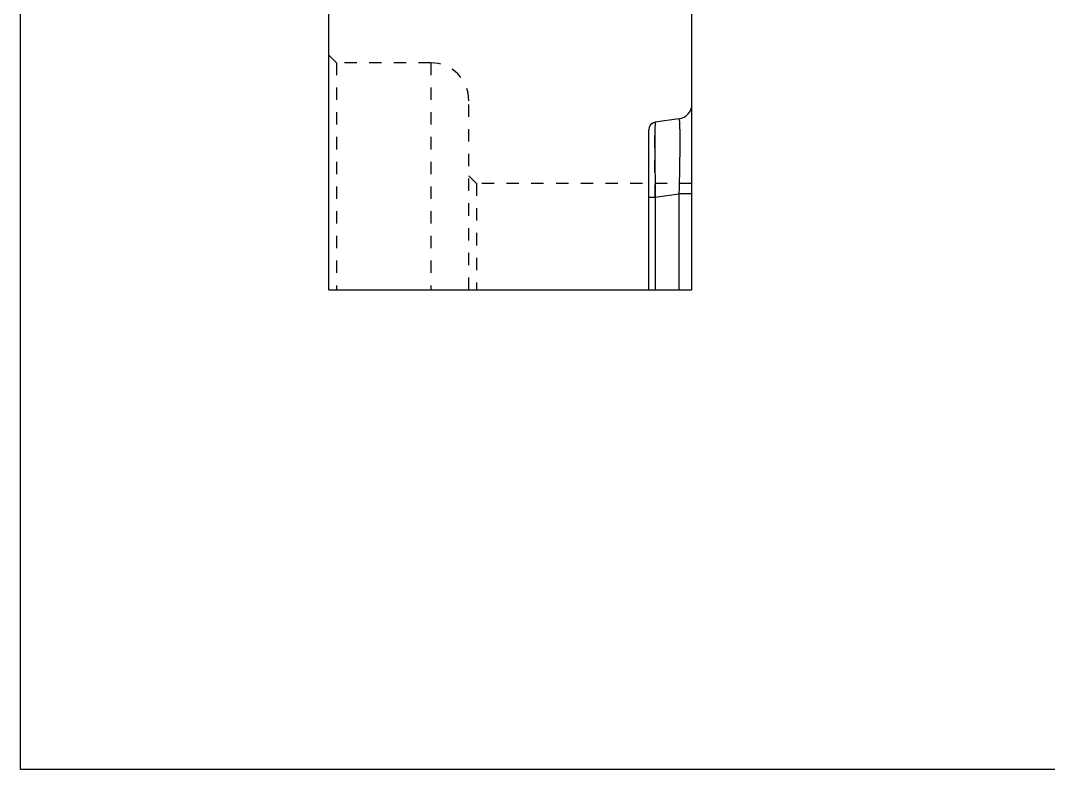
# Model space of a CAD drawing. Header units: millimetres. Extents: x -1495 to -116, y -3881 to 1305.
# Drawn here: x -875.2 to -739.3, y -1769.1 to -1670.1 of the extents above; entities that cross this region are included whole.
import ezdxf

# ---------------------------------------------------------------- set-up
doc = ezdxf.new("R2010")
doc.units = ezdxf.units.MM
doc.header["$LTSCALE"] = 16.335
doc.linetypes.add('HIDDEN', pattern=[0.2, 0.1, -0.1])
doc.layers.get('0').update_dxf_attribs({"linetype": 'CONTINUOUS'})
doc.layers.add('DEFAULT_2', color=8, linetype='HIDDEN')

msp = doc.modelspace()

# ---------------------------------------------------------------- linework, layer by layer
at = {"color": 7, "linetype": 'Continuous'}
for p, q in [((-834.465, -1705.694), (-834.465, -1525.694)), ((-786.465, -1705.694), (-786.465, -1525.694)), ((-788.186, -1683.111), (-791.313, -1683.551)), ((-792.174, -1705.694), (-792.174, -1684.541)), ((-791.313, -1693.453), (-788.186, -1693.014)), ((-786.465, -1693.014), (-788.186, -1693.014)), ((-788.186, -1693.014), (-788.186, -1705.694)), ((-792.174, -1693.453), (-791.313, -1693.453)), ((-791.313, -1693.453), (-791.313, -1705.694)), ((-834.465, -1705.694), (-786.465, -1705.694))]:
    msp.add_line(p, q, dxfattribs=at)
msp.add_lwpolyline([(-875.216, -1486.901), (-515.838, -1486.901), (-515.838, -1769.066), (-875.216, -1769.066)], close=True)
for centre, radius, start, end in [((-788.465, -1681.131), 2, 278, 0), ((-791.174, -1684.541), 1, 98, 180)]:
    msp.add_arc(centre, radius, start, end, dxfattribs=at)
for points, knots in [([(-788.186, -1683.111), (-788.181, -1683.11), (-788.168, -1683.128), (-788.154, -1683.186), (-788.133, -1683.324), (-788.117, -1683.552), (-788.102, -1683.874), (-788.09, -1684.284), (-788.081, -1684.78), (-788.076, -1685.356), (-788.074, -1686.269), (-788.081, -1687.562), (-788.103, -1689.26), (-788.138, -1691.101), (-788.169, -1692.368), (-788.186, -1693.014)], [0, 0, 0, 0, 0.0016311, 0.0052141, 0.0192187, 0.0425456, 0.0750833, 0.1165975, 0.16674, 0.2250348, 0.2909435, 0.4428785, 0.6164082, 0.8046133, 1, 1, 1, 1]), ([(-791.313, -1683.551), (-791.318, -1683.551), (-791.321, -1683.574), (-791.327, -1683.605), (-791.332, -1683.668), (-791.337, -1683.749), (-791.342, -1683.856), (-791.349, -1684.043), (-791.355, -1684.333), (-791.361, -1684.746), (-791.366, -1685.243), (-791.368, -1685.819), (-791.369, -1686.469), (-791.368, -1687.187), (-791.364, -1688.259), (-791.355, -1689.71), (-791.337, -1691.545), (-791.322, -1692.809), (-791.313, -1693.453)], [0, 0, 0, 0, 0.0014363, 0.0051388, 0.0111796, 0.0195642, 0.0302892, 0.043337, 0.0762709, 0.1180945, 0.1684326, 0.2268059, 0.2926729, 0.3653839, 0.4442473, 0.6172162, 0.8049256, 1, 1, 1, 1])]:
    msp.add_open_spline(points, degree=3, knots=knots, dxfattribs=at)
at = {"layer": 'DEFAULT_2', "color": 8, "linetype": 'HIDDEN'}
for p, q in [((-833.464, -1675.694), (-834.465, -1674.693)), ((-833.464, -1675.694), (-833.465, -1705.694)), ((-820.965, -1675.694), (-833.464, -1675.694)), ((-820.965, -1675.694), (-820.965, -1705.694)), ((-815.965, -1705.694), (-815.965, -1680.695)), ((-814.965, -1691.644), (-815.965, -1690.644)), ((-814.965, -1691.644), (-814.965, -1705.694)), ((-786.465, -1691.644), (-814.965, -1691.644))]:
    msp.add_line(p, q, dxfattribs=at)
msp.add_arc((-820.965, -1680.694), 5, 0, 90, dxfattribs=at)
msp.add_open_spline([(-791.313, -1693.453), (-791.322, -1692.809), (-791.337, -1691.546), (-791.355, -1689.711), (-791.364, -1688.26), (-791.368, -1687.188), (-791.369, -1686.47), (-791.368, -1685.82), (-791.366, -1685.243), (-791.361, -1684.746), (-791.355, -1684.333), (-791.349, -1684.043), (-791.342, -1683.856), (-791.337, -1683.749), (-791.332, -1683.668), (-791.327, -1683.605), (-791.321, -1683.574), (-791.318, -1683.551), (-791.313, -1683.551)], degree=3, knots=[0, 0, 0, 0, 0.1950385, 0.3826852, 0.5556499, 0.6345152, 0.707234, 0.7731116, 0.8314962, 0.8818524, 0.9236871, 0.956641, 0.9696962, 0.9804249, 0.9888131, 0.9948573, 0.9985625, 1, 1, 1, 1], dxfattribs=at)

doc.saveas('drawing.dxf')
